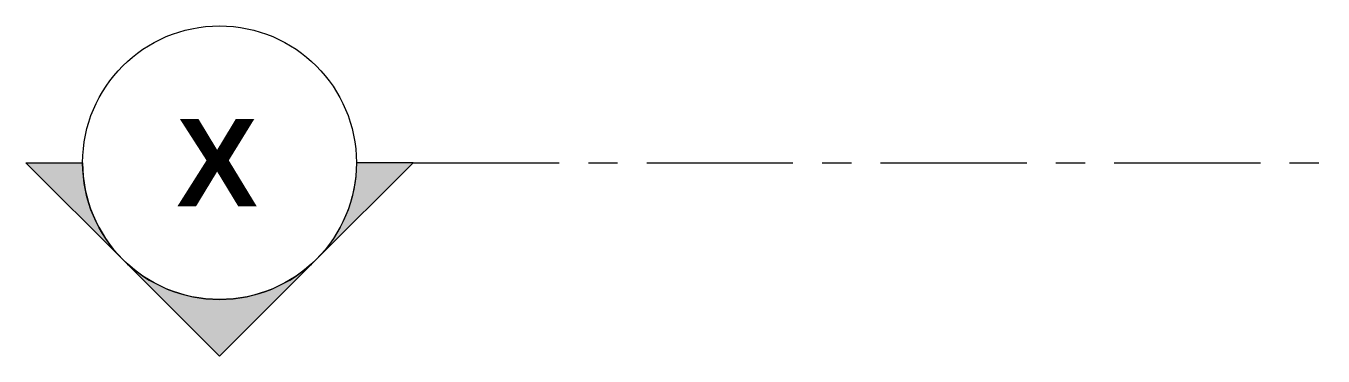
# Model space of a CAD drawing. Header units: inches. Extents: x -19 to 5698, y -728 to 92.
# Drawn here: x 188.342 to 192.781, y 33.744 to 34.875 of the extents above; entities that cross this region are included whole.
import ezdxf

# ---------------------------------------------------------------- set-up
doc = ezdxf.new("R2010")
doc.units = ezdxf.units.IN
doc.header["$MEASUREMENT"] = 0
doc.linetypes.add('Punto & Raya', pattern=[0.65, 0.5, -0.075, 0, -0.075])
doc.layers.add('Marcador - Secciones', color=7, linetype='Continuous')
doc.styles.add('Estilo_Generado_1', font='swisseb.ttf')

msp = doc.modelspace()

# ---------------------------------------------------------------- hatches: boundary and pattern name
at = {"layer": 'Marcador - Secciones', "linetype": 'Continuous', "lineweight": 13}
for points in [[(188.3417, 34.4067), (188.6729, 34.0755, -0.198912), (188.5357, 34.4067)], [(189.6667, 34.4067), (189.4726, 34.4067, -0.198912), (189.3354, 34.0755)], [(188.6729, 34.0755), (189.0042, 33.7442), (189.3354, 34.0755, -0.414214)]]:
    msp.add_hatch(color=7, dxfattribs=at).paths.add_polyline_path(points)

# ---------------------------------------------------------------- linework, layer by layer
at = {"layer": 'Marcador - Secciones', "color": 251, "linetype": 'Punto & Raya', "lineweight": 13, "true_color": 0x636466}
msp.add_line((189.6667, 34.4067), (240.9403, 34.4067), dxfattribs=at)
at = {"layer": 'Marcador - Secciones', "color": 7, "linetype": 'Continuous', "lineweight": 13, "flags": 128}
for points in [[(188.3417, 34.4067), (188.5357, 34.4067, 0.198912), (188.6729, 34.0755)], [(189.6667, 34.4067), (189.4726, 34.4067, -0.198912), (189.3354, 34.0755)], [(188.6729, 34.0755, 0.414214), (189.3354, 34.0755), (189.0042, 33.7442)]]:
    msp.add_lwpolyline(points, format="xyb", close=True, dxfattribs=at)
at = {"layer": 'Marcador - Secciones', "color": 7, "linetype": 'Continuous', "lineweight": 13}
msp.add_circle((189.0042, 34.4067), 0.4685, dxfattribs=at)

# ---------------------------------------------------------------- texts
at = {"layer": 'Marcador - Secciones', "color": 5, "lineweight": 25, "insert": (188.8561, 34.2567), "char_height": 0.3, "attachment_point": 7, "style": 'Estilo_Generado_1'}
msp.add_mtext('\\A1;{\\pql;\\pt0;\\fSwis721 Ex BT|b1|i0|c0|p34;X}', dxfattribs=at)

doc.saveas('drawing.dxf')
